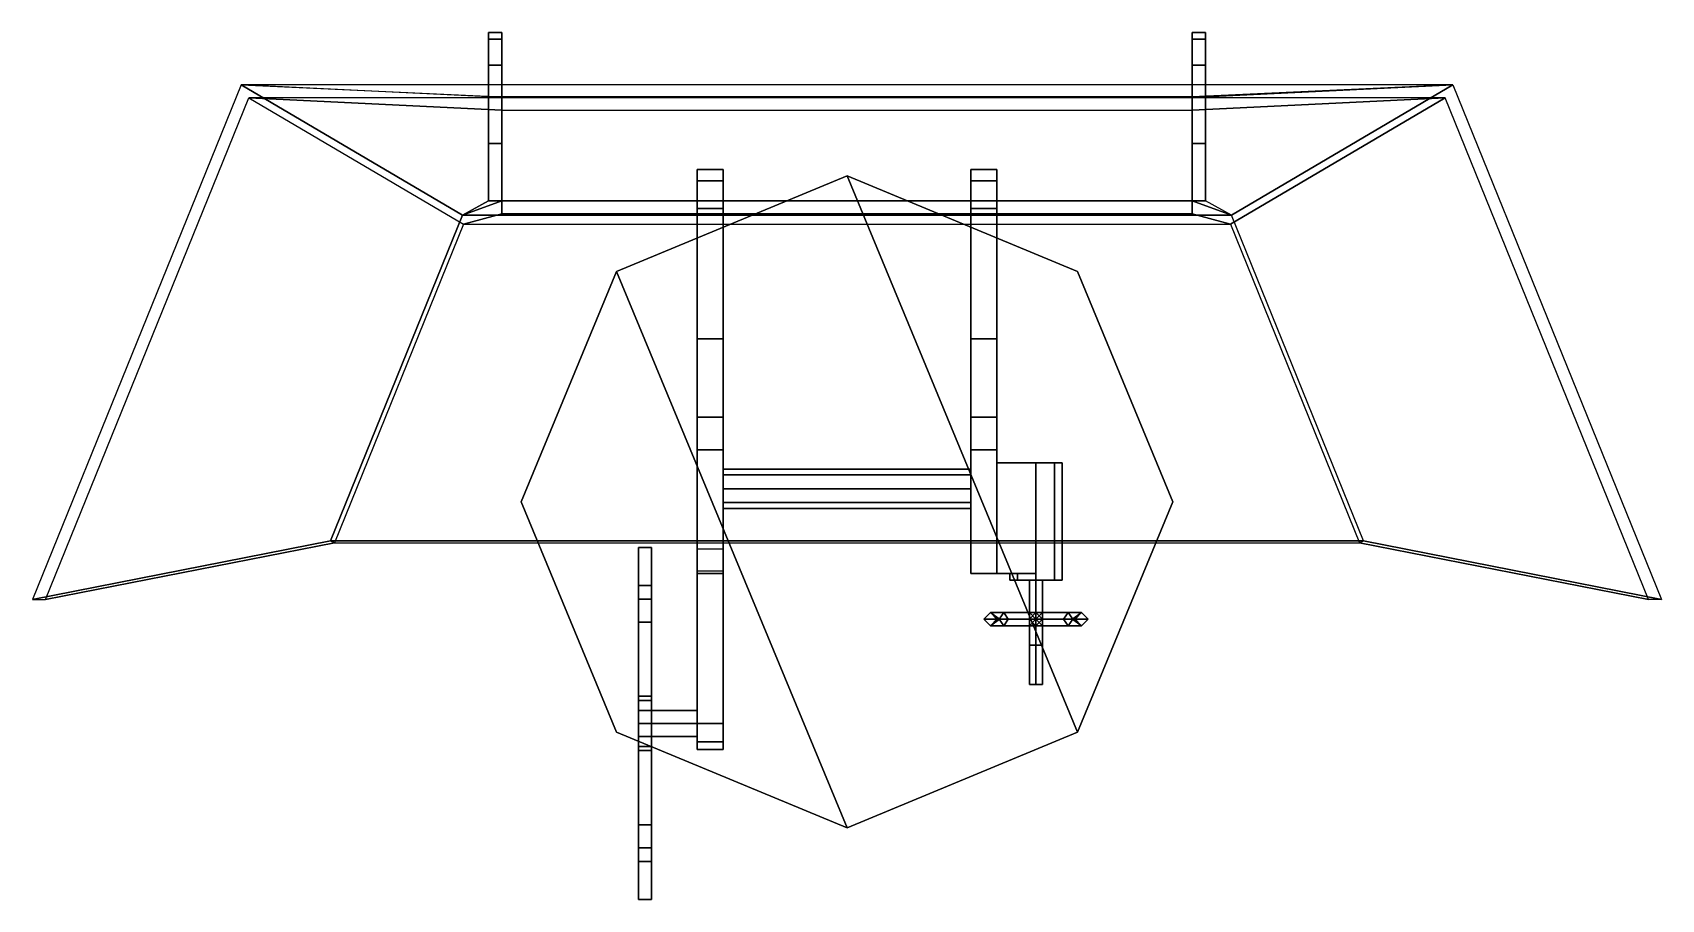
# Model space of a CAD drawing. Extents: x -1.25 to 1.25, y -0.61 to 0.72.
import ezdxf

# ---------------------------------------------------------------- set-up
doc = ezdxf.new("R2010")
doc.units = 0
doc.layers.add('TURRET', color=2, linetype='CONTINUOUS')

msp = doc.modelspace()

# ---------------------------------------------------------------- linework, layer by layer
at = {"layer": 'TURRET'}
for points in [[(-0.55, 0.55, 1.63), (-0.55, 0.67, 1.5), (-0.55, 0.72, 1.35), (-0.55, 0.71, 1.28)], [(-0.55, 0.72, 1.35), (-0.53, 0.72, 1.35), (-0.53, 0.71, 1.28), (-0.55, 0.71, 1.28)], [(-0.55, 0.67, 1.5), (-0.53, 0.67, 1.5), (-0.53, 0.72, 1.35), (-0.55, 0.72, 1.35)], [(-0.55, 0.67, 1.21), (-0.55, 0.4619, 1.6887), (-0.55, 0.55, 1.63), (-0.55, 0.71, 1.28)], [(-0.55, 0.71, 1.28), (-0.53, 0.71, 1.28), (-0.53, 0.67, 1.21), (-0.55, 0.67, 1.21)], [(-0.53, 0.67, 1.5), (-0.53, 0.55, 1.63), (-0.53, 0.71, 1.28), (-0.53, 0.72, 1.35)], [(-0.53, 0.55, 1.63), (-0.53, 0.4619, 1.6887), (-0.53, 0.67, 1.21), (-0.53, 0.71, 1.28)], [(0.53, 0.67, 1.5), (0.55, 0.67, 1.5), (0.55, 0.72, 1.35), (0.53, 0.72, 1.35)], [(0.53, 0.72, 1.35), (0.55, 0.72, 1.35), (0.55, 0.71, 1.28), (0.53, 0.71, 1.28)], [(0.53, 0.55, 1.63), (0.53, 0.67, 1.5), (0.53, 0.72, 1.35), (0.53, 0.71, 1.28)], [(0.53, 0.71, 1.28), (0.55, 0.71, 1.28), (0.55, 0.67, 1.21), (0.53, 0.67, 1.21)], [(0.53, 0.67, 1.21), (0.53, 0.4619, 1.6887), (0.53, 0.55, 1.63), (0.53, 0.71, 1.28)], [(0.55, 0.67, 1.5), (0.55, 0.55, 1.63), (0.55, 0.71, 1.28), (0.55, 0.72, 1.35)], [(0.55, 0.55, 1.63), (0.55, 0.4619, 1.6887), (0.55, 0.67, 1.21), (0.55, 0.71, 1.28)], [(-0.55, 0.4619, 1.6887), (-0.55, 0.67, 1.21), (-0.55, 0.6212, 1.171), (-0.55, 0.4619, 1.6887)], [(-0.55, 0.67, 1.21), (-0.53, 0.67, 1.21), (-0.53, 0.6212, 1.171), (-0.55, 0.6212, 1.171)], [(-0.55, 0.55, 1.63), (-0.53, 0.55, 1.63), (-0.53, 0.67, 1.5), (-0.55, 0.67, 1.5)], [(-0.53, 0.4619, 1.6887), (-0.53, 0.4619, 1.6887), (-0.53, 0.6212, 1.171), (-0.53, 0.67, 1.21)], [(0.53, 0.55, 1.63), (0.55, 0.55, 1.63), (0.55, 0.67, 1.5), (0.53, 0.67, 1.5)], [(0.53, 0.67, 1.21), (0.55, 0.67, 1.21), (0.55, 0.6212, 1.171), (0.53, 0.6212, 1.171)], [(0.53, 0.4619, 1.6887), (0.53, 0.67, 1.21), (0.53, 0.6212, 1.171), (0.53, 0.4619, 1.6887)], [(0.55, 0.4619, 1.6887), (0.55, 0.4619, 1.6887), (0.55, 0.6212, 1.171), (0.55, 0.67, 1.21)], [(-0.7925, -0.0599, 1.76), (-0.59, 0.44, 1.76), (-0.93, 0.64, 1.11), (-1.25, -0.15, 1.11)], [(-0.53, 0.6212, 1.171), (0.53, 0.6212, 1.171), (0.93, 0.64, 1.11), (-0.93, 0.64, 1.11)], [(-0.59, 0.44, 1.76), (-0.55, 0.4619, 1.6887), (-0.55, 0.6212, 1.171), (-0.93, 0.64, 1.11)], [(0.53, 0.6212, 1.171), (0.55, 0.6212, 1.171), (0.93, 0.64, 1.11)], [(0.59, 0.44, 1.76), (0.55, 0.4619, 1.6887), (0.55, 0.6212, 1.171), (0.93, 0.64, 1.11)], [(0.7925, -0.0599, 1.76), (0.59, 0.44, 1.76), (0.93, 0.64, 1.11), (1.25, -0.15, 1.11)], [(-0.5886, 0.4262, 1.74), (-0.7866, -0.0627, 1.74), (-1.23, -0.15, 1.11), (-0.9181, 0.62, 1.11)], [(-0.53, 0.6012, 1.171), (0.53, 0.6012, 1.171), (0.9181, 0.62, 1.11), (-0.9181, 0.62, 1.11)], [(-0.5886, 0.4262, 1.74), (-0.53, 0.4419, 1.6887), (-0.53, 0.6012, 1.171), (-0.9181, 0.62, 1.11)], [(-0.53, 0.6212, 1.171), (-0.53, 0.4619, 1.6887), (-0.53, 0.4419, 1.6887), (-0.53, 0.6012, 1.171)], [(0.53, 0.6212, 1.171), (-0.53, 0.6212, 1.171), (-0.53, 0.6012, 1.171), (0.53, 0.6012, 1.171)], [(0.53, 0.4619, 1.6887), (0.53, 0.6212, 1.171), (0.53, 0.6012, 1.171), (0.53, 0.4419, 1.6887)], [(0.53, 0.4419, 1.6887), (0.5886, 0.4262, 1.74), (0.9181, 0.62, 1.11), (0.53, 0.6012, 1.171)], [(0.5886, 0.4262, 1.74), (0.7866, -0.0627, 1.74), (1.23, -0.15, 1.11), (0.9181, 0.62, 1.11)], [(-0.55, 0.4619, 1.6887), (-0.53, 0.4619, 1.6887), (-0.53, 0.55, 1.63), (-0.55, 0.55, 1.63)], [(0.53, 0.4619, 1.6887), (0.55, 0.4619, 1.6887), (0.55, 0.55, 1.63), (0.53, 0.55, 1.63)], [(0, 0.5), (-0.3536, 0.3536), (-0.3536, 0.3536, 0.04), (0, 0.5, 0.04)], [(-0.3536, 0.3536, 0.04), (0, -0.5, 0.04), (0.3536, -0.3536, 0.04), (0, 0.5, 0.04)], [(-0.19, 0.4924, 1.4024), (-0.19, 0.51, 1.36), (-0.23, 0.51, 1.36), (-0.23, 0.4924, 1.4024)], [(-0.19, 0.51, 1.36), (-0.19, 0.4924, 1.3176), (-0.23, 0.4924, 1.3176), (-0.23, 0.51, 1.36)], [(-0.23, 0.45, 1.42), (-0.23, 0.4924, 1.4024), (-0.23, 0.51, 1.36), (-0.23, 0.08, 1.3)], [(-0.23, 0.4924, 1.3176), (-0.23, 0.45, 1.3), (-0.23, 0.08, 1.3), (-0.23, 0.51, 1.36)], [(-0.19, 0.08, 1.3), (-0.19, 0.51, 1.36), (-0.19, 0.4924, 1.4024), (-0.19, 0.45, 1.42)], [(-0.19, 0.51, 1.36), (-0.19, 0.08, 1.3), (-0.19, 0.45, 1.3), (-0.19, 0.4924, 1.3176)], [(0.3536, 0.3536), (0, 0.5), (0, 0.5, 0.04), (0.3536, 0.3536, 0.04)], [(0.19, 0.4924, 1.3176), (0.19, 0.45, 1.3), (0.19, 0.08, 1.3), (0.19, 0.51, 1.36)], [(0.19, 0.45, 1.42), (0.19, 0.4924, 1.4024), (0.19, 0.51, 1.36), (0.19, 0.08, 1.3)], [(0.23, 0.51, 1.36), (0.23, 0.4924, 1.3176), (0.19, 0.4924, 1.3176), (0.19, 0.51, 1.36)], [(0.23, 0.4924, 1.4024), (0.23, 0.51, 1.36), (0.19, 0.51, 1.36), (0.19, 0.4924, 1.4024)], [(0.23, 0.51, 1.36), (0.23, 0.08, 1.3), (0.23, 0.45, 1.3), (0.23, 0.4924, 1.3176)], [(0.23, 0.08, 1.3), (0.23, 0.51, 1.36), (0.23, 0.4924, 1.4024), (0.23, 0.45, 1.42)], [(-0.19, 0.45, 1.42), (-0.19, 0.4924, 1.4024), (-0.23, 0.4924, 1.4024), (-0.23, 0.45, 1.42)], [(-0.19, 0.4924, 1.3176), (-0.19, 0.45, 1.3), (-0.23, 0.45, 1.3), (-0.23, 0.4924, 1.3176)], [(0, 0.5, 0.04), (0.3536, -0.3536, 0.04), (0.5, 0, 0.04), (0.3536, 0.3536, 0.04)], [(0.23, 0.4924, 1.3176), (0.23, 0.45, 1.3), (0.19, 0.45, 1.3), (0.19, 0.4924, 1.3176)], [(0.23, 0.45, 1.42), (0.23, 0.4924, 1.4024), (0.19, 0.4924, 1.4024), (0.19, 0.45, 1.42)], [(-0.59, 0.44, 1.76), (0.59, 0.44, 1.76), (0.53, 0.4619, 1.6887), (-0.53, 0.4619, 1.6887)], [(-0.59, 0.44, 1.76), (-0.59, 0.44, 1.76), (-0.53, 0.4619, 1.6887), (-0.55, 0.4619, 1.6887)], [(-0.53, 0.4619, 1.6887), (0.53, 0.4619, 1.6887), (0.53, 0.4419, 1.6887), (-0.53, 0.4419, 1.6887)], [(0.59, 0.44, 1.76), (0.59, 0.44, 1.76), (0.55, 0.4619, 1.6887), (0.53, 0.4619, 1.6887)], [(-0.7925, -0.0599, 1.76), (0.7925, -0.0599, 1.76), (0.59, 0.44, 1.76), (-0.59, 0.44, 1.76)], [(-0.5886, 0.4262, 1.74), (0.5886, 0.4262, 1.74), (0.53, 0.4419, 1.6887), (-0.53, 0.4419, 1.6887)], [(-0.19, 0.08, 1.3), (-0.19, 0.45, 1.42), (-0.23, 0.45, 1.42), (-0.23, 0.08, 1.3)], [(-0.19, 0.45, 1.3), (-0.19, 0.45, 1.11), (-0.23, 0.45, 1.11), (-0.23, 0.45, 1.3)], [(-0.19, 0.45, 1.11), (-0.19, 0.25, 1.11), (-0.23, 0.25, 1.11), (-0.23, 0.45, 1.11)], [(-0.23, 0.45, 1.3), (-0.23, 0.45, 1.11), (-0.23, 0.25, 1.11), (-0.23, 0.08, 1.3)], [(-0.19, 0.08, 1.3), (-0.19, 0.25, 1.11), (-0.19, 0.45, 1.11), (-0.19, 0.45, 1.3)], [(0.19, 0.45, 1.3), (0.19, 0.45, 1.11), (0.19, 0.25, 1.11), (0.19, 0.08, 1.3)], [(0.23, 0.45, 1.11), (0.23, 0.25, 1.11), (0.19, 0.25, 1.11), (0.19, 0.45, 1.11)], [(0.23, 0.45, 1.3), (0.23, 0.45, 1.11), (0.19, 0.45, 1.11), (0.19, 0.45, 1.3)], [(0.23, 0.08, 1.3), (0.23, 0.45, 1.42), (0.19, 0.45, 1.42), (0.19, 0.08, 1.3)], [(0.23, 0.08, 1.3), (0.23, 0.25, 1.11), (0.23, 0.45, 1.11), (0.23, 0.45, 1.3)], [(-0.3536, 0.3536), (-0.5, 0), (-0.5, 0, 0.04), (-0.3536, 0.3536, 0.04)], [(-0.5, 0, 0.04), (-0.3536, -0.3536, 0.04), (0, -0.5, 0.04), (-0.3536, 0.3536, 0.04)], [(0.5, 0), (0.3536, 0.3536), (0.3536, 0.3536, 0.04), (0.5, 0, 0.04)], [(-0.19, 0.25, 1.11), (-0.19, 0.13, 1), (-0.23, 0.13, 1), (-0.23, 0.25, 1.11)], [(0.23, 0.25, 1.11), (0.23, 0.13, 1), (0.19, 0.13, 1), (0.19, 0.25, 1.11)], [(-0.23, 0.08, 1.3), (-0.23, 0.25, 1.11), (-0.23, 0.13, 1), (-0.23, -0.06, 1.16)], [(-0.19, -0.06, 1.16), (-0.19, 0.13, 1), (-0.19, 0.25, 1.11), (-0.19, 0.08, 1.3)], [(0.19, 0.08, 1.3), (0.19, 0.25, 1.11), (0.19, 0.13, 1), (0.19, -0.06, 1.16)], [(0.23, -0.06, 1.16), (0.23, 0.13, 1), (0.23, 0.25, 1.11), (0.23, 0.08, 1.3)], [(-0.19, 0.13, 1), (-0.19, 0.13, 0.04), (-0.23, 0.13, 0.04), (-0.23, 0.13, 1)], [(-0.23, -0.06, 1.16), (-0.23, 0.13, 1), (-0.23, 0.13, 0.04), (-0.23, -0.11, 1.04)], [(-0.23, -0.11, 1.04), (-0.23, 0.13, 0.04), (-0.23, -0.11, 0.04)], [(-0.19, -0.11, 1.04), (-0.19, 0.13, 0.04), (-0.19, 0.13, 1), (-0.19, -0.06, 1.16)], [(-0.19, -0.11, 0.04), (-0.19, -0.11, 0.04), (-0.19, 0.13, 0.04), (-0.19, -0.11, 1.04)], [(0.19, -0.06, 1.16), (0.19, 0.13, 1), (0.19, 0.13, 0.04), (0.19, -0.11, 1.04)], [(0.19, -0.11, 1.04), (0.19, 0.13, 0.04), (0.19, -0.11, 0.04)], [(0.23, 0.13, 1), (0.23, 0.13, 0.04), (0.19, 0.13, 0.04), (0.19, 0.13, 1)], [(0.23, -0.11, 1.04), (0.23, 0.13, 0.04), (0.23, 0.13, 1), (0.23, -0.06, 1.16)], [(0.23, -0.11, 0.04), (0.23, -0.11, 0.04), (0.23, 0.13, 0.04), (0.23, -0.11, 1.04)], [(-0.19, -0.06, 1.16), (-0.19, 0.08, 1.3), (-0.23, 0.08, 1.3), (-0.23, -0.06, 1.16)], [(0.23, -0.06, 1.16), (0.23, 0.08, 1.3), (0.19, 0.08, 1.3), (0.19, -0.06, 1.16)], [(0.19, 0.0412, 0.9412), (0.19, 0.05, 0.92), (-0.19, 0.05, 0.92), (-0.19, 0.0412, 0.9412)], [(0.19, 0.05, 0.92), (0.19, 0.0412, 0.8988), (-0.19, 0.0412, 0.8988), (-0.19, 0.05, 0.92)], [(0.29, 0.06, 0.96), (0.23, 0.06, 0.96), (0.23, -0.11, 0.96), (0.29, -0.11, 0.96)], [(0.23, 0.06, 0.88), (0.29, 0.06, 0.88), (0.29, -0.11, 0.88), (0.23, -0.11, 0.88)], [(0.29, 0.06, 0.88), (0.23, 0.06, 0.88), (0.23, 0.06, 0.96), (0.29, 0.06, 0.96)], [(0.3183, 0.06, 0.9483), (0.29, 0.06, 0.96), (0.29, -0.12, 0.96), (0.3183, -0.12, 0.9483)], [(0.29, 0.06, 0.88), (0.3183, 0.06, 0.8917), (0.3183, -0.12, 0.8917), (0.29, -0.12, 0.88)], [(0.3183, 0.06, 0.8917), (0.29, 0.06, 0.88), (0.29, 0.06, 0.96), (0.3183, 0.06, 0.9483)], [(0.33, 0.06, 0.92), (0.3183, 0.06, 0.9483), (0.3183, -0.12, 0.9483), (0.33, -0.12, 0.92)], [(0.3183, 0.06, 0.8917), (0.33, 0.06, 0.92), (0.33, -0.12, 0.92), (0.3183, -0.12, 0.8917)], [(0.33, 0.06, 0.92), (0.3183, 0.06, 0.8917), (0.3183, 0.06, 0.9483), (0.33, 0.06, 0.92)], [(0.19, 0.02, 0.95), (0.19, 0.0412, 0.9412), (-0.19, 0.0412, 0.9412), (-0.19, 0.02, 0.95)], [(0.19, 0.0412, 0.8988), (0.19, 0.02, 0.89), (-0.19, 0.02, 0.89), (-0.19, 0.0412, 0.8988)], [(-0.5, 0), (-0.3536, -0.3536), (-0.3536, -0.3536, 0.04), (-0.5, 0, 0.04)], [(0.19, -0.0012, 0.9412), (0.19, 0.02, 0.95), (-0.19, 0.02, 0.95), (-0.19, -0.0012, 0.9412)], [(0.19, 0.02, 0.89), (0.19, -0.0012, 0.8988), (-0.19, -0.0012, 0.8988), (-0.19, 0.02, 0.89)], [(0.3536, -0.3536), (0.5, 0), (0.5, 0, 0.04), (0.3536, -0.3536, 0.04)], [(0.19, -0.01, 0.92), (0.19, -0.0012, 0.9412), (-0.19, -0.0012, 0.9412), (-0.19, -0.01, 0.92)], [(0.19, -0.0012, 0.8988), (0.19, -0.01, 0.92), (-0.19, -0.01, 0.92), (-0.19, -0.0012, 0.8988)], [(-0.7866, -0.0627, 1.74), (-0.7925, -0.0599, 1.76), (-1.25, -0.15, 1.11), (-1.23, -0.15, 1.11)], [(-0.7866, -0.0627, 1.74), (0.7866, -0.0627, 1.74), (0.7925, -0.0599, 1.76), (-0.7925, -0.0599, 1.76)], [(-0.32, -0.1491, 1.2809), (-0.32, -0.07, 1.09), (-0.32, -0.1283, 1.11), (-0.32, -0.1844, 1.2456)], [(-0.3, -0.1491, 1.2809), (-0.3, -0.07, 1.09), (-0.32, -0.07, 1.09), (-0.32, -0.1491, 1.2809)], [(-0.32, -0.07, 1.09), (-0.32, -0.1491, 0.8991), (-0.32, -0.1844, 0.9344), (-0.32, -0.1283, 1.07)], [(-0.32, -0.1283, 1.11), (-0.32, -0.07, 1.09), (-0.32, -0.07, 1.09), (-0.32, -0.1283, 1.07)], [(-0.3, -0.07, 1.09), (-0.3, -0.1491, 0.8991), (-0.32, -0.1491, 0.8991), (-0.32, -0.07, 1.09)], [(-0.3, -0.1844, 1.2456), (-0.3, -0.1283, 1.11), (-0.3, -0.07, 1.09), (-0.3, -0.1491, 1.2809)], [(-0.3, -0.1283, 1.07), (-0.3, -0.1844, 0.9344), (-0.3, -0.1491, 0.8991), (-0.3, -0.07, 1.09)], [(-0.3, -0.1283, 1.07), (-0.3, -0.07, 1.09), (-0.3, -0.07, 1.09), (-0.3, -0.1283, 1.11)], [(-0.19, -0.11, 1.04), (-0.19, -0.06, 1.16), (-0.23, -0.06, 1.16), (-0.23, -0.11, 1.04)], [(-0.19, -0.34, 1.13), (-0.19, -0.0725, 1.13), (-0.23, -0.0725, 1.13), (-0.23, -0.34, 1.13)], [(-0.23, -0.34, 1.13), (-0.23, -0.0725, 1.13), (-0.23, -0.1058, 1.05), (-0.23, -0.34, 1.05)], [(-0.19, -0.34, 1.05), (-0.19, -0.1058, 1.05), (-0.19, -0.0725, 1.13), (-0.19, -0.34, 1.13)], [(0.23, -0.11, 1.04), (0.23, -0.06, 1.16), (0.19, -0.06, 1.16), (0.19, -0.11, 1.04)], [(0.7866, -0.0627, 1.74), (0.7925, -0.0599, 1.76), (1.25, -0.15, 1.11), (1.23, -0.15, 1.11)], [(-0.19, -0.1058, 1.05), (-0.19, -0.34, 1.05), (-0.23, -0.34, 1.05), (-0.23, -0.1058, 1.05)], [(-0.19, -0.11, 0.04), (-0.19, -0.11, 1.04), (-0.23, -0.11, 1.04), (-0.23, -0.11, 0.04)], [(0.23, -0.11, 0.04), (0.23, -0.11, 1.04), (0.19, -0.11, 1.04), (0.19, -0.11, 0.04)], [(0.23, -0.11, 0.96), (0.23, -0.11, 0.96), (0.2617, -0.11, 0.9483), (0.29, -0.11, 0.96)], [(0.23, -0.11, 0.88), (0.29, -0.11, 0.88), (0.29, -0.11, 0.88), (0.2617, -0.11, 0.8917)], [(0.23, -0.11, 0.88), (0.23, -0.11, 0.88), (0.2617, -0.11, 0.8917), (0.25, -0.11, 0.92)], [(0.23, -0.11, 0.96), (0.23, -0.11, 0.96), (0.25, -0.11, 0.92), (0.2617, -0.11, 0.9483)], [(0.23, -0.11, 0.96), (0.23, -0.11, 0.96), (0.23, -0.11, 0.88), (0.25, -0.11, 0.92)], [(0.2617, -0.11, 0.9483), (0.25, -0.11, 0.92), (0.25, -0.12, 0.92), (0.2617, -0.12, 0.9483)], [(0.25, -0.11, 0.92), (0.2617, -0.11, 0.8917), (0.2617, -0.12, 0.8917), (0.25, -0.12, 0.92)], [(0.25, -0.12, 0.92), (0.2617, -0.12, 0.8917), (0.29, -0.12, 0.88), (0.2617, -0.12, 0.9483)], [(0.29, -0.11, 0.96), (0.2617, -0.11, 0.9483), (0.2617, -0.12, 0.9483), (0.29, -0.12, 0.96)], [(0.2617, -0.11, 0.8917), (0.29, -0.11, 0.88), (0.29, -0.12, 0.88), (0.2617, -0.12, 0.8917)], [(0.2617, -0.12, 0.9483), (0.29, -0.12, 0.88), (0.3183, -0.12, 0.8917), (0.29, -0.12, 0.96)], [(0.29, -0.12, 0.93), (0.28, -0.12, 0.92), (0.28, -0.22, 0.92), (0.29, -0.22, 0.93)], [(0.28, -0.12, 0.92), (0.29, -0.12, 0.91), (0.29, -0.22, 0.91), (0.28, -0.22, 0.92)], [(0.29, -0.12, 0.96), (0.3183, -0.12, 0.8917), (0.33, -0.12, 0.92), (0.3183, -0.12, 0.9483)], [(0.3, -0.12, 0.92), (0.29, -0.12, 0.93), (0.29, -0.22, 0.93), (0.3, -0.22, 0.92)], [(0.29, -0.12, 0.91), (0.3, -0.12, 0.92), (0.3, -0.22, 0.92), (0.29, -0.22, 0.91)], [(-0.3, -0.1283, 1.11), (-0.3, -0.1844, 1.2456), (-0.32, -0.1844, 1.2456), (-0.32, -0.1283, 1.11)], [(-0.32, -0.2983, 1.11), (-0.32, -0.1283, 1.11), (-0.32, -0.1283, 1.07), (-0.32, -0.2983, 1.07)], [(-0.3, -0.2983, 1.11), (-0.3, -0.1283, 1.11), (-0.32, -0.1283, 1.11), (-0.32, -0.2983, 1.11)], [(-0.3, -0.1283, 1.07), (-0.3, -0.2983, 1.07), (-0.32, -0.2983, 1.07), (-0.32, -0.1283, 1.07)], [(-0.3, -0.1844, 0.9344), (-0.3, -0.1283, 1.07), (-0.32, -0.1283, 1.07), (-0.32, -0.1844, 0.9344)], [(-0.32, -0.34, 1.36), (-0.32, -0.1491, 1.2809), (-0.32, -0.1844, 1.2456), (-0.32, -0.32, 1.3017)], [(-0.3, -0.34, 1.36), (-0.3, -0.1491, 1.2809), (-0.32, -0.1491, 1.2809), (-0.32, -0.34, 1.36)], [(-0.32, -0.1491, 0.8991), (-0.32, -0.34, 0.82), (-0.32, -0.32, 0.8783), (-0.32, -0.1844, 0.9344)], [(-0.3, -0.1491, 0.8991), (-0.3, -0.34, 0.82), (-0.32, -0.34, 0.82), (-0.32, -0.1491, 0.8991)], [(-0.3, -0.2983, 1.07), (-0.3, -0.1283, 1.07), (-0.3, -0.1283, 1.11), (-0.3, -0.2983, 1.11)], [(-0.3, -0.32, 1.3017), (-0.3, -0.1844, 1.2456), (-0.3, -0.1491, 1.2809), (-0.3, -0.34, 1.36)], [(-0.3, -0.1844, 0.9344), (-0.3, -0.32, 0.8783), (-0.3, -0.34, 0.82), (-0.3, -0.1491, 0.8991)], [(0.2405, -0.17, 0.8705), (0.2334, -0.18, 0.8634), (0.21, -0.18, 0.92), (0.22, -0.17, 0.92)], [(0.22, -0.17, 0.92), (0.21, -0.18, 0.92), (0.2334, -0.18, 0.9766), (0.2405, -0.17, 0.9695)], [(0.29, -0.18, 0.93), (0.28, -0.17, 0.92), (0.22, -0.17, 0.92), (0.2341, -0.18, 0.93)], [(0.28, -0.17, 0.92), (0.29, -0.18, 0.91), (0.2341, -0.18, 0.91), (0.22, -0.17, 0.92)], [(0.2476, -0.18, 0.8776), (0.2405, -0.17, 0.8705), (0.22, -0.17, 0.92), (0.23, -0.18, 0.92)], [(0.23, -0.18, 0.92), (0.22, -0.17, 0.92), (0.2405, -0.17, 0.9695), (0.2476, -0.18, 0.9624)], [(0.29, -0.17, 0.85), (0.29, -0.18, 0.84), (0.2334, -0.18, 0.8634), (0.2405, -0.17, 0.8705)], [(0.2405, -0.17, 0.9695), (0.2334, -0.18, 0.9766), (0.29, -0.18, 1), (0.29, -0.17, 0.99)], [(0.29, -0.18, 0.86), (0.29, -0.17, 0.85), (0.2405, -0.17, 0.8705), (0.2476, -0.18, 0.8776)], [(0.2476, -0.18, 0.9624), (0.2405, -0.17, 0.9695), (0.29, -0.17, 0.99), (0.29, -0.18, 0.98)], [(0.28, -0.18, 0.92), (0.29, -0.17, 0.91), (0.29, -0.17, 0.85), (0.28, -0.18, 0.8641)], [(0.29, -0.17, 0.93), (0.28, -0.18, 0.92), (0.28, -0.18, 0.9759), (0.29, -0.17, 0.99)], [(0.29, -0.17, 0.91), (0.3, -0.18, 0.92), (0.3, -0.18, 0.8641), (0.29, -0.17, 0.85)], [(0.3, -0.17, 0.92), (0.29, -0.18, 0.93), (0.3459, -0.18, 0.93), (0.36, -0.17, 0.92)], [(0.29, -0.18, 0.91), (0.3, -0.17, 0.92), (0.36, -0.17, 0.92), (0.3459, -0.18, 0.91)], [(0.3, -0.18, 0.92), (0.29, -0.17, 0.93), (0.29, -0.17, 0.99), (0.3, -0.18, 0.9759)], [(0.3324, -0.18, 0.8776), (0.3395, -0.17, 0.8705), (0.29, -0.17, 0.85), (0.29, -0.18, 0.86)], [(0.3395, -0.17, 0.8705), (0.3466, -0.18, 0.8634), (0.29, -0.18, 0.84), (0.29, -0.17, 0.85)], [(0.29, -0.18, 0.98), (0.29, -0.17, 0.99), (0.3395, -0.17, 0.9695), (0.3324, -0.18, 0.9624)], [(0.29, -0.17, 0.99), (0.29, -0.18, 1), (0.3466, -0.18, 0.9766), (0.3395, -0.17, 0.9695)], [(0.35, -0.18, 0.92), (0.36, -0.17, 0.92), (0.3395, -0.17, 0.8705), (0.3324, -0.18, 0.8776)], [(0.3324, -0.18, 0.9624), (0.3395, -0.17, 0.9695), (0.36, -0.17, 0.92), (0.35, -0.18, 0.92)], [(0.36, -0.17, 0.92), (0.37, -0.18, 0.92), (0.3466, -0.18, 0.8634), (0.3395, -0.17, 0.8705)], [(0.3395, -0.17, 0.9695), (0.3466, -0.18, 0.9766), (0.37, -0.18, 0.92), (0.36, -0.17, 0.92)], [(-0.3, -0.1844, 1.2456), (-0.3, -0.32, 1.3017), (-0.32, -0.32, 1.3017), (-0.32, -0.1844, 1.2456)], [(-0.3, -0.32, 0.8783), (-0.3, -0.1844, 0.9344), (-0.32, -0.1844, 0.9344), (-0.32, -0.32, 0.8783)], [(0.2334, -0.18, 0.8634), (0.2405, -0.19, 0.8705), (0.22, -0.19, 0.92), (0.21, -0.18, 0.92)], [(0.21, -0.18, 0.92), (0.22, -0.19, 0.92), (0.2405, -0.19, 0.9695), (0.2334, -0.18, 0.9766)], [(0.28, -0.19, 0.92), (0.29, -0.18, 0.93), (0.2341, -0.18, 0.93), (0.22, -0.19, 0.92)], [(0.29, -0.18, 0.91), (0.28, -0.19, 0.92), (0.22, -0.19, 0.92), (0.2341, -0.18, 0.91)], [(0.2405, -0.19, 0.8705), (0.2476, -0.18, 0.8776), (0.23, -0.18, 0.92), (0.22, -0.19, 0.92)], [(0.22, -0.19, 0.92), (0.23, -0.18, 0.92), (0.2476, -0.18, 0.9624), (0.2405, -0.19, 0.9695)], [(0.29, -0.18, 0.84), (0.29, -0.19, 0.85), (0.2405, -0.19, 0.8705), (0.2334, -0.18, 0.8634)], [(0.2334, -0.18, 0.9766), (0.2405, -0.19, 0.9695), (0.29, -0.19, 0.99), (0.29, -0.18, 1)], [(0.29, -0.19, 0.85), (0.29, -0.18, 0.86), (0.2476, -0.18, 0.8776), (0.2405, -0.19, 0.8705)], [(0.2405, -0.19, 0.9695), (0.2476, -0.18, 0.9624), (0.29, -0.18, 0.98), (0.29, -0.19, 0.99)], [(0.29, -0.18, 1), (0.28, -0.18, 0.99), (0.28, -0.28, 0.99), (0.29, -0.28, 1)], [(0.28, -0.18, 0.99), (0.29, -0.18, 0.98), (0.29, -0.28, 0.98), (0.28, -0.28, 0.99)], [(0.29, -0.19, 0.91), (0.28, -0.18, 0.92), (0.28, -0.18, 0.8641), (0.29, -0.19, 0.85)], [(0.28, -0.18, 0.92), (0.29, -0.19, 0.93), (0.29, -0.19, 0.99), (0.28, -0.18, 0.9759)], [(0.3, -0.18, 0.99), (0.29, -0.18, 1), (0.29, -0.28, 1), (0.3, -0.28, 0.99)], [(0.29, -0.18, 0.98), (0.3, -0.18, 0.99), (0.3, -0.28, 0.99), (0.29, -0.28, 0.98)], [(0.3, -0.18, 0.92), (0.29, -0.19, 0.91), (0.29, -0.19, 0.85), (0.3, -0.18, 0.8641)], [(0.29, -0.18, 0.93), (0.3, -0.19, 0.92), (0.36, -0.19, 0.92), (0.3459, -0.18, 0.93)], [(0.3, -0.19, 0.92), (0.29, -0.18, 0.91), (0.3459, -0.18, 0.91), (0.36, -0.19, 0.92)], [(0.29, -0.19, 0.93), (0.3, -0.18, 0.92), (0.3, -0.18, 0.9759), (0.29, -0.19, 0.99)], [(0.3466, -0.18, 0.8634), (0.3395, -0.19, 0.8705), (0.29, -0.19, 0.85), (0.29, -0.18, 0.84)], [(0.3395, -0.19, 0.8705), (0.3324, -0.18, 0.8776), (0.29, -0.18, 0.86), (0.29, -0.19, 0.85)], [(0.29, -0.18, 1), (0.29, -0.19, 0.99), (0.3395, -0.19, 0.9695), (0.3466, -0.18, 0.9766)], [(0.29, -0.19, 0.99), (0.29, -0.18, 0.98), (0.3324, -0.18, 0.9624), (0.3395, -0.19, 0.9695)], [(0.36, -0.19, 0.92), (0.35, -0.18, 0.92), (0.3324, -0.18, 0.8776), (0.3395, -0.19, 0.8705)], [(0.3395, -0.19, 0.9695), (0.3324, -0.18, 0.9624), (0.35, -0.18, 0.92), (0.36, -0.19, 0.92)], [(0.37, -0.18, 0.92), (0.36, -0.19, 0.92), (0.3395, -0.19, 0.8705), (0.3466, -0.18, 0.8634)], [(0.3466, -0.18, 0.9766), (0.3395, -0.19, 0.9695), (0.36, -0.19, 0.92), (0.37, -0.18, 0.92)], [(0.29, -0.22, 0.93), (0.28, -0.22, 0.92), (0.29, -0.22, 0.91), (0.3, -0.22, 0.92)], [(-0.3, -0.3046, 1.1254), (-0.3, -0.2983, 1.11), (-0.32, -0.2983, 1.11), (-0.32, -0.3046, 1.1254)], [(-0.3, -0.2983, 1.07), (-0.3, -0.3046, 1.0546), (-0.32, -0.3046, 1.0546), (-0.32, -0.2983, 1.07)], [(-0.32, -0.3046, 1.1254), (-0.32, -0.2983, 1.11), (-0.32, -0.3817, 1.11), (-0.32, -0.3754, 1.1254)], [(-0.32, -0.2983, 1.11), (-0.32, -0.2983, 1.07), (-0.32, -0.3817, 1.07), (-0.32, -0.3817, 1.11)], [(-0.32, -0.2983, 1.07), (-0.32, -0.3046, 1.0546), (-0.32, -0.3754, 1.0546), (-0.32, -0.3817, 1.07)], [(-0.3, -0.3817, 1.07), (-0.3, -0.3754, 1.0546), (-0.3, -0.3046, 1.0546), (-0.3, -0.2983, 1.07)], [(-0.3, -0.3817, 1.11), (-0.3, -0.3817, 1.07), (-0.3, -0.2983, 1.07), (-0.3, -0.2983, 1.11)], [(-0.3, -0.3754, 1.1254), (-0.3, -0.3817, 1.11), (-0.3, -0.2983, 1.11), (-0.3, -0.3046, 1.1254)], [(0.29, -0.28, 1), (0.28, -0.28, 0.99), (0.29, -0.28, 0.98), (0.3, -0.28, 0.99)], [(-0.3, -0.32, 1.1317), (-0.3, -0.3046, 1.1254), (-0.32, -0.3046, 1.1254), (-0.32, -0.32, 1.1317)], [(-0.3, -0.3046, 1.0546), (-0.3, -0.32, 1.0483), (-0.32, -0.32, 1.0483), (-0.32, -0.3046, 1.0546)], [(-0.32, -0.32, 1.1317), (-0.32, -0.3046, 1.1254), (-0.32, -0.3754, 1.1254), (-0.32, -0.36, 1.1317)], [(-0.32, -0.3046, 1.0546), (-0.32, -0.32, 1.0483), (-0.32, -0.36, 1.0483), (-0.32, -0.3754, 1.0546)], [(-0.32, -0.36, 1.3017), (-0.32, -0.34, 1.36), (-0.32, -0.34, 1.36), (-0.32, -0.32, 1.3017)], [(-0.32, -0.36, 1.1317), (-0.32, -0.36, 1.3017), (-0.32, -0.32, 1.3017), (-0.32, -0.32, 1.1317)], [(-0.3, -0.32, 1.3017), (-0.3, -0.32, 1.1317), (-0.32, -0.32, 1.1317), (-0.32, -0.32, 1.3017)], [(-0.32, -0.32, 0.8783), (-0.32, -0.34, 0.82), (-0.32, -0.34, 0.82), (-0.32, -0.36, 0.8783)], [(-0.32, -0.32, 1.0483), (-0.32, -0.32, 0.8783), (-0.32, -0.36, 0.8783), (-0.32, -0.36, 1.0483)], [(-0.3, -0.32, 1.0483), (-0.3, -0.32, 0.8783), (-0.32, -0.32, 0.8783), (-0.32, -0.32, 1.0483)], [(-0.3, -0.3754, 1.0546), (-0.3, -0.36, 1.0483), (-0.3, -0.32, 1.0483), (-0.3, -0.3046, 1.0546)], [(-0.3, -0.36, 1.1317), (-0.3, -0.3754, 1.1254), (-0.3, -0.3046, 1.1254), (-0.3, -0.32, 1.1317)], [(-0.3, -0.32, 1.3017), (-0.3, -0.34, 1.36), (-0.3, -0.34, 1.36), (-0.3, -0.36, 1.3017)], [(-0.3, -0.32, 1.1317), (-0.3, -0.32, 1.3017), (-0.3, -0.36, 1.3017), (-0.3, -0.36, 1.1317)], [(-0.3, -0.36, 0.8783), (-0.3, -0.34, 0.82), (-0.3, -0.34, 0.82), (-0.3, -0.32, 0.8783)], [(-0.3, -0.36, 1.0483), (-0.3, -0.36, 0.8783), (-0.3, -0.32, 0.8783), (-0.3, -0.32, 1.0483)], [(-0.23, -0.34, 1.11), (-0.23, -0.32, 1.09), (-0.3, -0.32, 1.09), (-0.3, -0.34, 1.11)], [(-0.23, -0.32, 1.09), (-0.23, -0.34, 1.07), (-0.3, -0.34, 1.07), (-0.3, -0.32, 1.09)], [(-0.32, -0.5309, 1.2809), (-0.32, -0.34, 1.36), (-0.32, -0.36, 1.3017), (-0.32, -0.4956, 1.2456)], [(-0.3, -0.5309, 1.2809), (-0.3, -0.34, 1.36), (-0.32, -0.34, 1.36), (-0.32, -0.5309, 1.2809)], [(-0.32, -0.34, 0.82), (-0.32, -0.5309, 0.8991), (-0.32, -0.4956, 0.9344), (-0.32, -0.36, 0.8783)], [(-0.3, -0.34, 0.82), (-0.3, -0.5309, 0.8991), (-0.32, -0.5309, 0.8991), (-0.32, -0.34, 0.82)], [(-0.3, -0.4956, 1.2456), (-0.3, -0.36, 1.3017), (-0.3, -0.34, 1.36), (-0.3, -0.5309, 1.2809)], [(-0.3, -0.36, 0.8783), (-0.3, -0.4956, 0.9344), (-0.3, -0.5309, 0.8991), (-0.3, -0.34, 0.82)], [(-0.23, -0.36, 1.09), (-0.23, -0.34, 1.11), (-0.3, -0.34, 1.11), (-0.3, -0.36, 1.09)], [(-0.23, -0.34, 1.07), (-0.23, -0.36, 1.09), (-0.3, -0.36, 1.09), (-0.3, -0.34, 1.07)], [(-0.19, -0.3683, 1.1183), (-0.19, -0.34, 1.13), (-0.23, -0.34, 1.13), (-0.23, -0.3683, 1.1183)], [(-0.19, -0.34, 1.05), (-0.19, -0.3683, 1.0617), (-0.23, -0.3683, 1.0617), (-0.23, -0.34, 1.05)], [(-0.23, -0.3683, 1.1183), (-0.23, -0.34, 1.13), (-0.23, -0.34, 1.05), (-0.23, -0.3683, 1.0617)], [(-0.19, -0.3683, 1.0617), (-0.19, -0.34, 1.05), (-0.19, -0.34, 1.13), (-0.19, -0.3683, 1.1183)], [(-0.3536, -0.3536), (0, -0.5), (0, -0.5, 0.04), (-0.3536, -0.3536, 0.04)], [(-0.3, -0.36, 1.3017), (-0.3, -0.4956, 1.2456), (-0.32, -0.4956, 1.2456), (-0.32, -0.36, 1.3017)], [(-0.3, -0.3754, 1.1254), (-0.3, -0.36, 1.1317), (-0.32, -0.36, 1.1317), (-0.32, -0.3754, 1.1254)], [(-0.3, -0.36, 1.1317), (-0.3, -0.36, 1.3017), (-0.32, -0.36, 1.3017), (-0.32, -0.36, 1.1317)], [(-0.3, -0.36, 0.8783), (-0.3, -0.36, 1.0483), (-0.32, -0.36, 1.0483), (-0.32, -0.36, 0.8783)], [(-0.3, -0.4956, 0.9344), (-0.3, -0.36, 0.8783), (-0.32, -0.36, 0.8783), (-0.32, -0.4956, 0.9344)], [(-0.3, -0.36, 1.0483), (-0.3, -0.3754, 1.0546), (-0.32, -0.3754, 1.0546), (-0.32, -0.36, 1.0483)], [(-0.19, -0.38, 1.09), (-0.19, -0.3683, 1.1183), (-0.23, -0.3683, 1.1183), (-0.23, -0.38, 1.09)], [(-0.19, -0.3683, 1.0617), (-0.19, -0.38, 1.09), (-0.23, -0.38, 1.09), (-0.23, -0.3683, 1.0617)], [(-0.23, -0.38, 1.09), (-0.23, -0.3683, 1.1183), (-0.23, -0.3683, 1.0617), (-0.23, -0.38, 1.09)], [(-0.19, -0.38, 1.09), (-0.19, -0.3683, 1.0617), (-0.19, -0.3683, 1.1183), (-0.19, -0.38, 1.09)], [(0, -0.5), (0.3536, -0.3536), (0.3536, -0.3536, 0.04), (0, -0.5, 0.04)], [(-0.3, -0.3817, 1.11), (-0.3, -0.3754, 1.1254), (-0.32, -0.3754, 1.1254), (-0.32, -0.3817, 1.11)], [(-0.3, -0.3754, 1.0546), (-0.3, -0.3817, 1.07), (-0.32, -0.3817, 1.07), (-0.32, -0.3754, 1.0546)], [(-0.3, -0.5517, 1.11), (-0.3, -0.3817, 1.11), (-0.32, -0.3817, 1.11), (-0.32, -0.5517, 1.11)], [(-0.3, -0.3817, 1.07), (-0.3, -0.5517, 1.07), (-0.32, -0.5517, 1.07), (-0.32, -0.3817, 1.07)], [(-0.32, -0.3817, 1.07), (-0.32, -0.5517, 1.07), (-0.32, -0.5517, 1.11), (-0.32, -0.3817, 1.11)], [(-0.3, -0.3817, 1.11), (-0.3, -0.5517, 1.11), (-0.3, -0.5517, 1.07), (-0.3, -0.3817, 1.07)], [(-0.3, -0.4956, 1.2456), (-0.3, -0.5517, 1.11), (-0.32, -0.5517, 1.11), (-0.32, -0.4956, 1.2456)], [(-0.3, -0.5517, 1.07), (-0.3, -0.4956, 0.9344), (-0.32, -0.4956, 0.9344), (-0.32, -0.5517, 1.07)], [(-0.32, -0.61, 1.09), (-0.32, -0.5309, 1.2809), (-0.32, -0.4956, 1.2456), (-0.32, -0.5517, 1.11)], [(-0.32, -0.5309, 0.8991), (-0.32, -0.61, 1.09), (-0.32, -0.5517, 1.07), (-0.32, -0.4956, 0.9344)], [(-0.3, -0.5517, 1.11), (-0.3, -0.4956, 1.2456), (-0.3, -0.5309, 1.2809), (-0.3, -0.61, 1.09)], [(-0.3, -0.4956, 0.9344), (-0.3, -0.5517, 1.07), (-0.3, -0.61, 1.09), (-0.3, -0.5309, 0.8991)], [(-0.3, -0.61, 1.09), (-0.3, -0.5309, 1.2809), (-0.32, -0.5309, 1.2809), (-0.32, -0.61, 1.09)], [(-0.3, -0.5309, 0.8991), (-0.3, -0.61, 1.09), (-0.32, -0.61, 1.09), (-0.32, -0.5309, 0.8991)], [(-0.32, -0.5517, 1.07), (-0.32, -0.61, 1.09), (-0.32, -0.61, 1.09), (-0.32, -0.5517, 1.11)], [(-0.3, -0.5517, 1.11), (-0.3, -0.61, 1.09), (-0.3, -0.61, 1.09), (-0.3, -0.5517, 1.07)]]:
    msp.add_3dface(points, dxfattribs=at)

doc.saveas('drawing.dxf')
